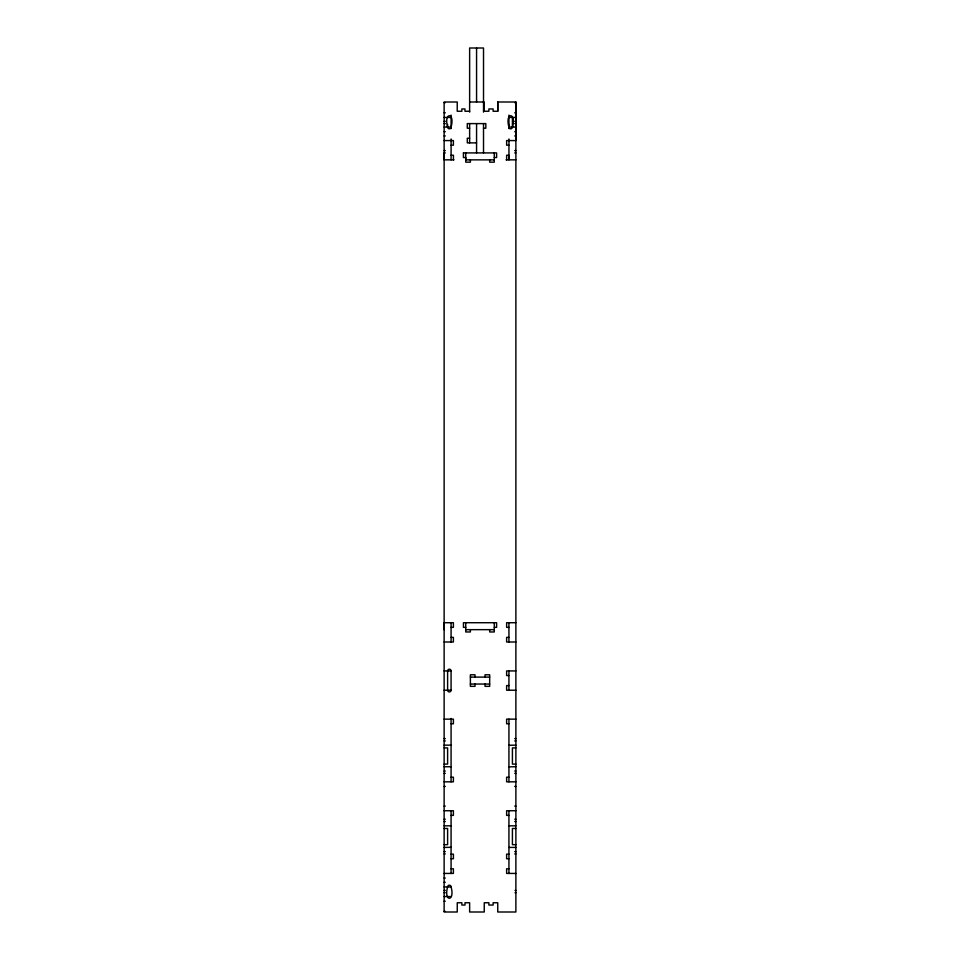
<?xml version="1.0" encoding="UTF-8"?>
<svg xmlns="http://www.w3.org/2000/svg" width="960" height="960" viewBox="0 0 960 960"><rect width="100%" height="100%" fill="white"/><g stroke="black" fill="none" stroke-linecap="round" stroke-linejoin="round"><path stroke-width="1.44" d="M447.612 127.068C443.376 111.984 455.316 111.984 451.08 127.068A1.74 1.74 0 0 1 449.34 128.808A1.74 1.74 0 0 1 447.612 127.068L447.612 124.416M508.932 124.416L508.932 127.068A1.74 1.74 0 0 0 510.672 128.808A1.74 1.74 0 0 0 512.412 127.068C516.648 111.984 504.696 111.984 508.932 127.068L515.88 127.068M469.632 102L484.248 102L484.212 111.252L488.88 111.252L488.88 108.948L493.128 108.948L493.092 111.252L497.748 111.252L497.712 102L515.88 102L515.88 140.568L506.628 140.568L506.628 145.2L508.932 145.2M444.132 102.66L445.296 102.66M514.716 102.66L515.88 102.66M469.632 111.252L464.964 111.252L464.964 108.948L461.844 108.948L461.88 111.252L457.212 111.252L457.248 102L444.132 102L444.132 912L457.248 912L457.248 902.748L461.88 902.748L461.88 905.052L465 905.052L465 902.748L469.632 902.748L469.632 912L484.248 912L484.248 902.748L488.88 902.748L488.88 905.052L493.128 905.052L493.128 902.748L497.748 902.748L497.748 912L515.88 912L515.88 102M444.132 112.8L445.296 112.8M514.716 112.8L515.88 112.8M444.132 117.432L451.08 117.432M508.932 117.432L515.88 117.432M444.132 121.284L445.296 121.284M514.716 121.284L515.88 121.284M444.132 123.6L445.296 123.6M514.716 123.6L515.88 123.6M444.132 127.068L451.08 127.068M469.632 128.232L467.28 128.232L467.28 123.6L485.832 123.6L485.832 128.232L483.48 128.232M444.132 131.7L445.296 131.7M514.716 131.7L515.88 131.7M444.132 135.948L445.296 135.948M514.716 135.948L515.88 135.948M469.632 138.252L467.28 138.252L467.316 142.884L476.568 142.884M444.132 140.568L453.396 140.568L453.396 145.2L451.08 145.2M444.132 150.6L445.296 150.6M514.716 150.6L515.88 150.6M445.296 152.916L444.132 152.916L444.108 159.852L453.924 159.852M463.404 152.916L496.608 152.916L496.608 157.548L494.292 157.548M514.716 152.916L515.88 152.916M451.08 155.232L453.432 155.232L453.432 159.852M508.968 155.232L506.628 155.232L506.652 159.852M494.268 159.852L465.72 159.852L465.72 152.916M506.052 159.852L515.88 159.852M515.88 622.716L506.628 622.716L506.628 627.348L508.932 627.348M451.08 627.348L453.396 627.348L453.396 622.716L444.132 622.716L444.12 629.652M465.756 627.348L463.44 627.348L463.44 622.716L496.608 622.716L496.608 627.348L494.292 627.348M465.732 629.652L494.28 629.652M451.08 637.368L453.396 637.368L453.396 642L444.132 642M508.932 637.368L506.628 637.368L506.628 642L515.88 642M444.132 670.932L451.08 670.932L451.08 690.216A1.74 1.74 0 0 1 449.34 691.944A1.74 1.74 0 0 1 447.612 690.216L447.612 670.932A1.74 1.74 0 0 1 449.34 669.192A1.74 1.74 0 0 1 451.08 670.932M515.88 670.932L506.628 670.932L506.628 675.552L508.932 675.552M470.364 677.1L489.648 677.1M470.364 684.048L489.648 684.048M508.932 685.584L506.628 685.584L506.628 690.216L515.88 690.216M444.132 690.216L451.08 690.216M444.132 719.148L453.396 719.148L453.396 723.768L451.08 723.768M515.88 719.148L506.628 719.148L506.628 723.768L508.932 723.768M444.132 738.636L445.296 738.636M514.728 738.636L515.88 738.636M444.132 740.952L445.296 740.952M514.728 740.952L515.88 740.952M444.132 745.152L451.08 745.152M508.932 745.26L515.88 745.152M444.132 747.9L447.612 747.9L447.612 764.1L444.132 764.1M515.88 747.9L512.412 747.9L512.412 764.1L515.88 764.1M444.132 766.74L451.08 766.74M508.932 766.836L515.88 766.74M444.132 771.036L445.296 771.036M514.728 771.036L515.88 771.036M444.132 773.352L445.296 773.352M514.728 773.352L515.88 773.352M451.08 777.192L453.396 777.192L453.396 781.824L444.132 781.824M508.932 777.192L506.628 777.192L506.628 781.824L515.88 781.824M444.132 786.444L445.296 786.444M514.728 786.444L515.88 786.444M444.132 806.124L445.296 806.124M514.728 806.124L515.88 806.124M444.132 810.744L453.396 810.744L453.396 815.376L451.08 815.376M515.88 810.744L506.628 810.744L506.628 815.376L508.932 815.376M444.132 819.216L445.296 819.216M514.728 819.216L515.88 819.216M444.132 821.532L445.296 821.532M514.728 821.532L515.88 821.532M444.132 825.828L451.08 825.828M508.932 825.828L515.88 825.828M444.132 828.48L447.612 828.48L447.612 844.68L444.132 844.68M515.88 828.48L512.412 828.48L512.412 844.68L515.88 844.68M444.132 847.416L451.08 847.32M508.932 847.416L515.88 847.416M444.132 851.616L445.296 851.616M514.728 851.616L515.88 851.616M444.132 853.932L445.296 853.932M514.728 853.932L515.88 853.932M451.08 854.148L453.396 854.148L453.396 858.768L451.08 858.768M508.932 854.148L506.628 854.148L506.628 858.768L508.932 858.768M451.08 868.8L453.396 868.8L453.396 873.432L444.132 873.432M508.932 868.8L506.628 868.8L506.628 873.432L515.88 873.432M444.132 878.052L445.296 878.052M444.132 882.3L445.296 882.3M444.132 886.932L451.08 886.932C455.316 902.016 443.376 902.016 447.612 886.932A1.74 1.74 0 0 1 449.34 885.192A1.74 1.74 0 0 1 451.08 886.932M444.132 890.4L445.296 890.4M515.016 890.4L515.88 890.4M444.132 892.716L445.296 892.716M515.016 892.716L515.88 892.716M444.132 896.568L451.08 896.568M444.132 901.2L445.296 901.2M444.132 911.34L445.296 911.34M512.412 117.144L512.412 127.068M508.932 115.116L508.968 128.616M508.968 138.96L508.932 159.852L508.92 155.688M508.932 622.716L508.932 642M508.932 670.932L508.932 690.216M508.932 719.148L508.932 781.824M508.932 810.744L508.932 873.432M497.748 102L497.748 111.252M494.268 152.916L494.292 162.168L489.672 162.168L489.672 159.852M494.28 622.716L494.292 631.968L489.672 631.968L489.672 629.652M485.04 677.1L485.04 674.784L489.672 674.784L489.672 686.352L485.04 686.352L485.04 684.048M483.516 112.116L483.516 48L469.632 48L469.632 112.116M483.516 123.6L483.516 152.916M476.568 48L476.568 102M476.568 123.6L476.568 152.916M475.008 677.1L475.008 674.784L470.388 674.784L470.388 686.352L475.008 686.352L475.008 684.048M470.388 159.852L470.388 162.168L465.756 162.168L465.756 157.548L463.44 157.548L463.44 152.916M470.388 629.652L470.388 631.968L465.756 631.968L465.732 622.716M469.632 123.6L469.632 142.884M451.08 115.116L451.116 128.616M451.116 138.96L451.08 159.852M451.08 622.716L451.08 642M451.08 718.464L451.08 781.824M451.08 810.744L451.08 873.432"/></g></svg>
